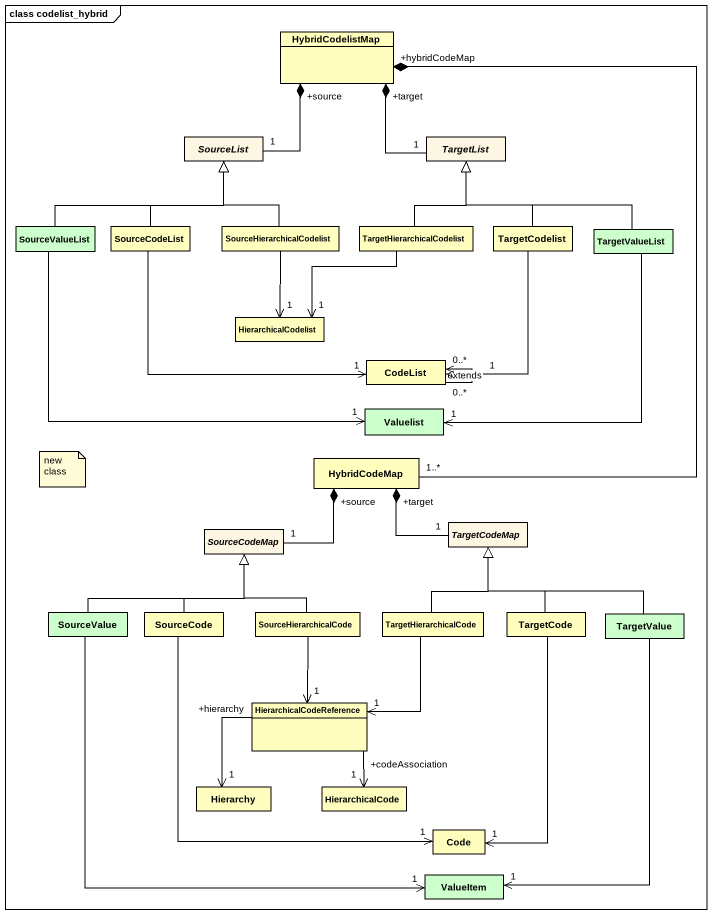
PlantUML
@startuml
mainframe class codelist_hybrid
hide circle
hide empty members
class HybridCodelistMap #FFFEBF
abstract class SourceList
abstract class TargetList
class SourceValueList #CCFFCC
class SourceCodeList #FFFEBF
class SourceHierarchicalCodelist #FFFEBF
class TargetHierarchicalCodelist #FFFEBF
class TargetCodelist #FFFEBF
class TargetValueList #CCFFCC
class HierarchicalCodelist #FFFEBF
class CodeList #FFFEBF
class Valuelist #CCFFCC
class HybridCodeMap #FFFEBF
abstract class SourceCodeMap
abstract class TargetCodeMap
class SourceValue #CCFFCC
class SourceCode #FFFEBF
class SourceHierarchicalCode #FFFEBF
class TargetHierarchicalCode #FFFEBF
class TargetCode #FFFEBF
class TargetValue #CCFFCC
class HierarchicalCodeReference #FFFEBF
class Hierarchy #FFFEBF
class HierarchicalCode #FFFEBF
class Code #FFFEBF
class ValueItem #CCFFCC
SourceList "1" -up-* "+source" HybridCodelistMap
TargetList "1" -up-* "+target" HybridCodelistMap
SourceValueList -right-|> SourceList
SourceValueList -right-> "1" Valuelist
SourceCodeList -up-|> SourceList
SourceCodeList -right-> "1" CodeList
SourceHierarchicalCodelist -up-|> SourceList
SourceHierarchicalCodelist --> "1" HierarchicalCodelist
TargetHierarchicalCodelist -up-|> TargetList
TargetHierarchicalCodelist --> "1" HierarchicalCodelist
TargetCodelist -up-|> TargetList
TargetCodelist --> "1" CodeList
TargetValueList -left-|> TargetList
TargetValueList --> "1" Valuelist
CodeList "0..*" --> "0..*" CodeList : extends
HybridCodeMap "1..*" -up-* "+hybridCodeMap" HybridCodelistMap
SourceCodeMap "1" -right-* "+source" HybridCodeMap
TargetCodeMap "1" -left-* "+target" HybridCodeMap
SourceValue -right-|> SourceCodeMap
SourceValue --> "1" ValueItem
SourceCode -up-|> SourceCodeMap
SourceCode --> "1" Code
SourceHierarchicalCode -up-|> SourceCodeMap
SourceHierarchicalCode --> "1" HierarchicalCodeReference
TargetHierarchicalCode -up-|> TargetCodeMap
TargetHierarchicalCode --> "1" HierarchicalCodeReference
TargetCode -up-|> TargetCodeMap
TargetCode --> "1" Code
TargetValue -left-|> TargetCodeMap
TargetValue --> "1" ValueItem
HierarchicalCodeReference "+hierarchy" --> "1" Hierarchy
HierarchicalCodeReference "+codeAssociation" --> "1" HierarchicalCode
note as N1
  new class
end note
@enduml
